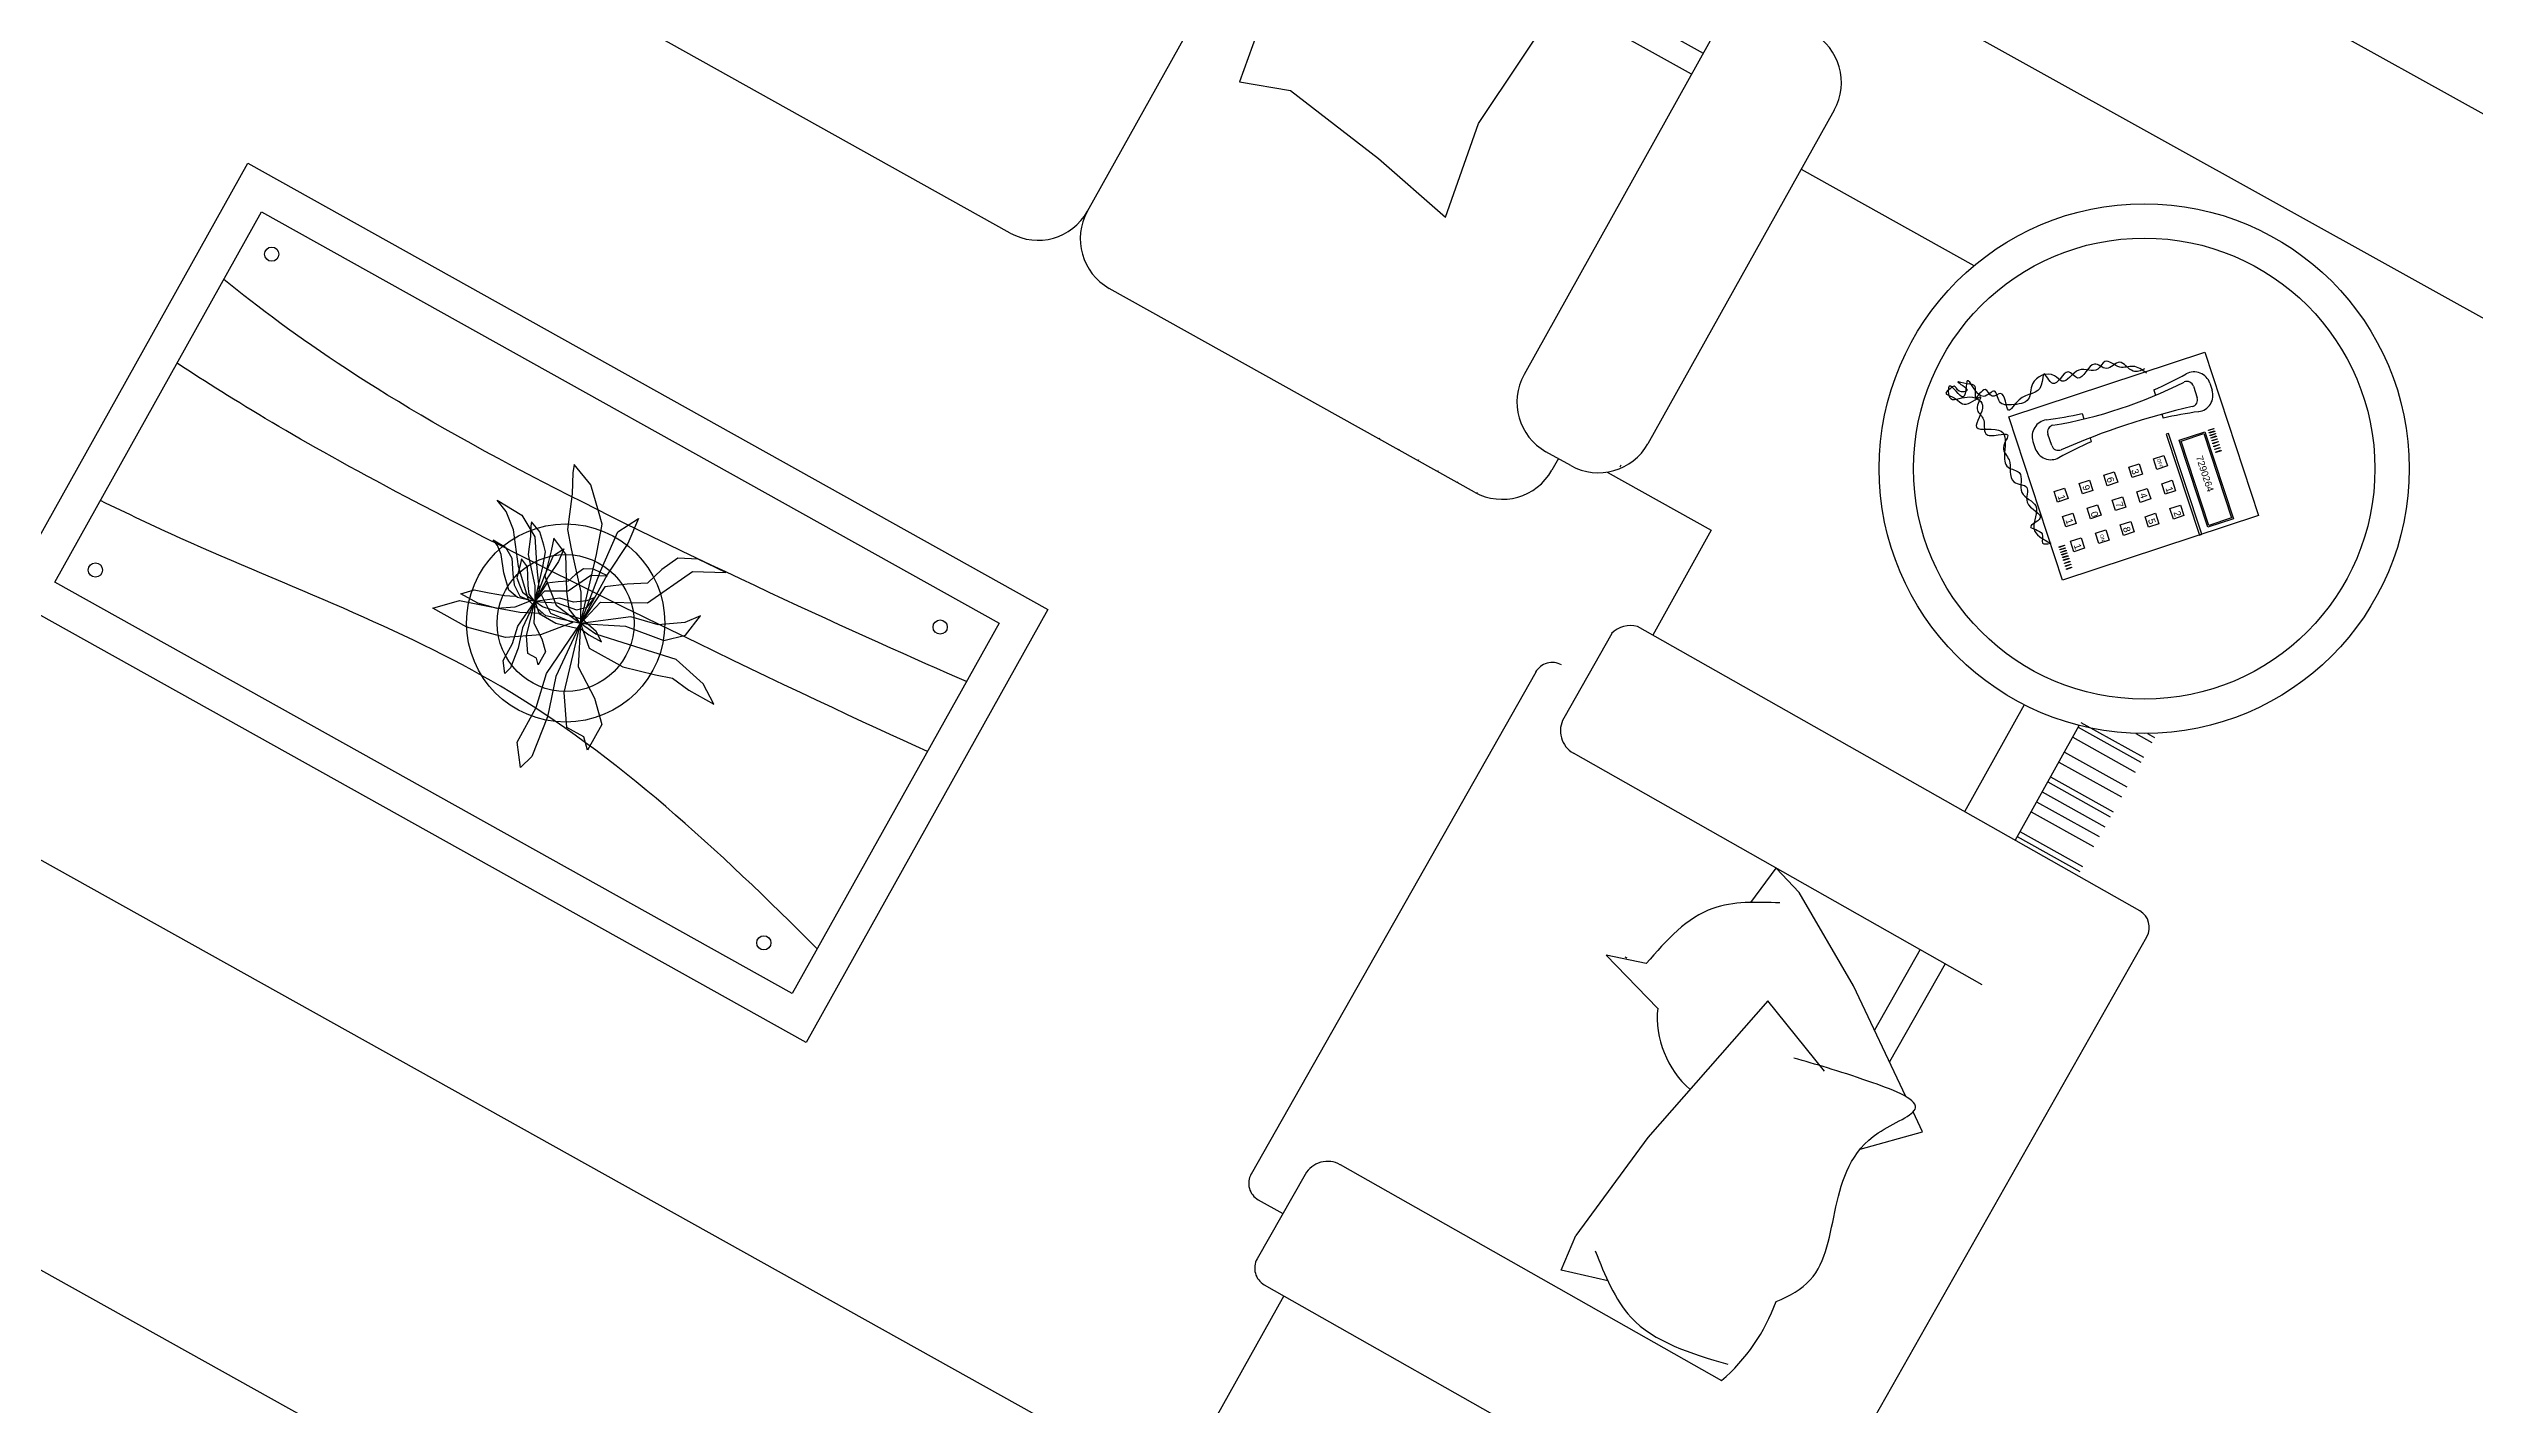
# Model space of a CAD drawing. Header units: millimetres. Extents: x 964 to 43707, y 588 to 33751.
# Drawn here: x 10868 to 13585, y 14949 to 16470 of the extents above; entities that cross this region are included whole.
import ezdxf

# ---------------------------------------------------------------- set-up
doc = ezdxf.new("R2010")
doc.units = ezdxf.units.MM
for name, color, linetype in [('1', 7, 'Continuous'), ('2D', 7, 'Continuous'), ('PUB_WINDW', 7, 'Continuous'), ('WALL', 255, 'Continuous')]:
    doc.layers.add(name, color=color, linetype=linetype)
doc.styles.add('DIM_FONT', font='SIMPLEX', dxfattribs={"width": 0.8})
doc.styles.get("Standard").update_dxf_attribs({"font": 'arial.ttf'})

# ---------------------------------------------------------------- blocks, each defined once
blk = doc.blocks.new('DH')
at = {"color": 7}
for p, q in [((-84, 144.9), (-66.3, 144.9)), ((-80.6, 168.9), (-70, 168.9)), ((-96.9, 88.5), (-88.5, 88.5)), ((-59.6, 88.5), (-53.7, 88.5)), ((-29.8, 88.9), (-29.8, 85.5)), ((124.4, 88.9), (-29.8, 88.9)), ((-29.8, 85.5), (124.4, 85.5)), ((124.4, 85.5), (124.4, 88.9)), ((-96.9, -21.3), (-88.5, -21.3)), ((-59.6, -21.3), (-53.7, -21.3)), ((-66.3, -77.7), (-84, -77.7)), ((-80.6, -101.7), (-70, -101.7))]:
    blk.add_line(p, q, dxfattribs=at)
for points in [[(-125.6, 176), (124.4, 176), (124.4, -124), (-125.6, -124)], [(-16.5, 153.7), (-15.7, 153.7), (-15.7, 145.6), (-16.5, 145.6)], [(-12.6, 153.7), (-11.8, 153.7), (-11.8, 145.6), (-12.6, 145.6)], [(-8.7, 153.7), (-7.9, 153.7), (-7.9, 145.6), (-8.7, 145.6)], [(-4.8, 153.7), (-4, 153.7), (-4, 145.6), (-4.8, 145.6)], [(-0.5, 153.7), (0.2, 153.7), (0.2, 145.6), (-0.5, 145.6)], [(3.6, 153.7), (4.3, 153.7), (4.3, 145.6), (3.6, 145.6)], [(8.2, 153.7), (8.9, 153.7), (8.9, 145.6), (8.2, 145.6)], [(12.6, 153.7), (13.4, 153.7), (13.4, 145.6), (12.6, 145.6)], [(17.1, 153.7), (17.8, 153.7), (17.8, 145.6), (17.1, 145.6)], [(-15.7, 139.7), (117.4, 139.7), (117.4, 100.8), (-15.7, 100.8)], [(-13.7, 137.7), (115.4, 137.7), (115.4, 102.8), (-13.7, 102.8)], [(-1.6, 72.7), (14.4, 72.7), (14.4, 56.7), (-1.6, 56.7)], [(36.4, 72.7), (52.4, 72.7), (52.4, 56.7), (36.4, 56.7)], [(74.4, 72.7), (90.4, 72.7), (90.4, 56.7), (74.4, 56.7)], [(-1.6, 34.7), (14.4, 34.7), (14.4, 18.7), (-1.6, 18.7)], [(36.4, 34.7), (52.4, 34.7), (52.4, 18.7), (36.4, 18.7)], [(74.4, 34.7), (90.4, 34.7), (90.4, 18.7), (74.4, 18.7)], [(-1.6, -3.3), (14.4, -3.3), (14.4, -19.3), (-1.6, -19.3)], [(36.4, -3.3), (52.4, -3.3), (52.4, -19.3), (36.4, -19.3)], [(74.4, -3.3), (90.4, -3.3), (90.4, -19.3), (74.4, -19.3)], [(-1.6, -41.3), (14.4, -41.3), (14.4, -57.3), (-1.6, -57.3)], [(36.4, -41.3), (52.4, -41.3), (52.4, -57.3), (36.4, -57.3)], [(74.4, -41.3), (90.4, -41.3), (90.4, -57.3), (74.4, -57.3)], [(-1.6, -79.3), (14.4, -79.3), (14.4, -95.3), (-1.6, -95.3)], [(36.4, -79.3), (52.4, -79.3), (52.4, -95.3), (36.4, -95.3)], [(74.4, -79.3), (90.4, -79.3), (90.4, -95.3), (74.4, -95.3)], [(77, -105.5), (77.7, -105.5), (77.7, -113.6), (77, -113.6)], [(80.9, -105.5), (81.6, -105.5), (81.6, -113.6), (80.9, -113.6)], [(84.8, -105.5), (85.5, -105.5), (85.5, -113.6), (84.8, -113.6)], [(88.7, -105.5), (89.4, -105.5), (89.4, -113.6), (88.7, -113.6)], [(92.9, -105.5), (93.7, -105.5), (93.7, -113.6), (92.9, -113.6)], [(97, -105.5), (97.7, -105.5), (97.7, -113.6), (97, -113.6)], [(101.6, -105.5), (102.4, -105.5), (102.4, -113.6), (101.6, -113.6)], [(106.1, -105.5), (106.8, -105.5), (106.8, -113.6), (106.1, -113.6)], [(110.5, -105.5), (111.3, -105.5), (111.3, -113.6), (110.5, -113.6)]]:
    blk.add_lwpolyline(points, close=True, dxfattribs=at)
for centre, radius, start, end in [((-80.6, 144.9), 24, 90, 190.5261), ((-84, 134.9), 10, 90, 185.3594), ((-70, 144.9), 24, 349.4739, 90), ((-66.3, 134.9), 10, 354.6406, 90), ((-693.7, 31), 599.6, 5.5076, 10.5261), ((-741.8, 33.6), 655.6, 351.1962, 8.8038), ((1013.2, 33.6), 1074.2, 174.6406, 185.3594), ((543.2, 31), 599.6, 169.4739, 174.4924), ((-693.7, 36.2), 599.6, 349.4739, 354.4924), ((543.2, 36.2), 599.6, 185.5076, 190.5261), ((-84, -67.7), 10, 174.6406, 270), ((-66.3, -67.7), 10, 270, 5.3594), ((-80.6, -77.7), 24, 169.4739, 270), ((-70, -77.7), 24, 270, 10.5261)]:
    blk.add_arc(centre, radius, start, end, dxfattribs=at)
for points in [[(-129.9, 85.4), (-132.1, 68.6), (-150.5, 53.9), (-148.1, 32.7), (-159.5, 18.6), (-147.8, -11.2), (-160.5, -21.6), (-151.5, -48.1), (-169, -55.6), (-154.5, -64.6), (-144.5, -102), (-135.1, -121.3), (-161.6, -124.5), (-161.6, -137.5), (-174.1, -144.2), (-166.9, -160.8), (-182.7, -156.7), (-190.3, -166.6), (-196.9, -178.5), (-180.9, -169.7), (-183.6, -180.5), (-192.8, -185.4), (-190.9, -192.1), (-186.8, -200.3), (-179.2, -193), (-162.5, -176.9), (-165.6, -154), (-151.2, -163.9), (-135.3, -160.2), (-112.5, -163.3), (-105.6, -146.9), (-101.4, -133.6), (-85.9, -145.3), (-66, -143.1), (-49, -146.9), (-33.6, -146.3), (-20, -131.2), (0.6, -137.4), (29, -127.1), (36.3, -144), (51.4, -131.2), (64, -134.8), (68, -123.8)], [(-123.2, 86.1), (-138.8, 70.5), (-143.8, 52), (-158.3, 33.9), (-151.1, 20.7), (-158.3, -5.9), (-150.6, -34.5), (-161.5, -42.1), (-160.4, -76.2), (-141, -89), (-140.9, -114.6), (-150.8, -129.8), (-167.8, -132.1), (-165.2, -149.1), (-194.3, -164.8), (-173.7, -177.8), (-194.9, -192.1), (-179.6, -196.7), (-171.9, -172.4), (-153.5, -154.9), (-126, -173), (-109.2, -140.8), (-77.8, -146.2), (-56.3, -147.7), (-43.8, -134.9), (-15.1, -140.1), (9.6, -127.1), (39.6, -140.1), (68.2, -123.2)]]:
    blk.add_spline(points, degree=3, dxfattribs=at)
at = {"color": 7, "attachment_point": 1}
for s, insert, char_height in [('7290264', (15, 125.9), 10), ('OFF', (0.3, 66.2), 5), ('1', (44, 69.8), 10), ('2', (81, 69.8), 10), ('3', (3.7, 30.7), 10), ('4', (40.7, 31.4), 10), ('5', (79.8, 31.2), 10), ('6', (3.7, -7.2), 10), ('7', (42.3, -6), 10), ('8', (79.8, -7.2), 10), ('9', (3.7, -44.2), 10), ('0', (44, -44.9), 10), ('ON', (78.9, -47.1), 5), ('1', (6.1, -82.7), 10), ('1', (42.5, -82.7), 10), ('1', (81, -82.7), 10)]:
    blk.add_mtext(s, dxfattribs=dict(at, insert=insert, char_height=char_height))
blk = doc.blocks.new('TREE042')
at = {"layer": '2D', "color": 0}
for p, q in [((-96, 1444), (-175, 1096)), ((27, 1631), (-96, 1444)), ((27, 1350), (27, 1631)), ((1, 1153), (27, 1350)), ((-1156, 1106), (-1138, 805)), ((-1007, 815), (-1156, 1106)), ((-665, 1096), (-534, 993)), ((-429, 1059), (-665, 1096)), ((-534, 993), (-385, 777)), ((-280, 899), (-429, 1059)), ((-175, 1096), (-78, 627)), ((53, 993), (1, 1153)), ((141, 674), (53, 993)), ((-1138, 805), (-1051, 627)), ((-525, 580), (-1007, 815)), ((-385, 777), (-324, 505)), ((-218, 505), (-280, 899)), ((545, 581), (736, 771)), ((736, 771), (1022, 771)), ((1022, 771), (926, 676)), ((-1051, 627), (-876, 542)), ((-876, 542), (-692, 486)), ((-692, 486), (-586, 317)), ((-306, 176), (-525, 580)), ((-324, 505), (-26, 105)), ((-26, 105), (-218, 505)), ((-78, 627), (-8, 289)), ((141, 298), (141, 674)), ((355, 295), (545, 581)), ((926, 486), (641, 295)), ((926, 676), (926, 486)), ((-586, 317), (-455, 139)), ((-26, 105), (141, 298)), ((641, 295), (-26, 105)), ((-26, 105), (355, 295)), ((-8, 289), (-26, 105)), ((544, 148), (929, 270)), ((929, 270), (1341, 326)), ((1490, 280), (1289, 129)), ((1341, 326), (1490, 280)), ((-1200, 101), (-937, 129)), ((-989, -11), (-1200, 101)), ((-569, 26), (-989, -11)), ((-937, 129), (-578, 101)), ((-26, 105), (-693, -86)), ((-578, 101), (-26, 105)), ((-26, 105), (-569, 26)), ((-455, 139), (-26, 105)), ((-26, 105), (-306, 176)), ((-297, -40), (-26, 105)), ((-26, 105), (-96, -58)), ((-69, -190), (-26, 105)), ((-26, 105), (544, 148)), ((561, 54), (-26, 105)), ((-26, 105), (71, -227)), ((1, 35), (260, -181)), ((27, -199), (1, 35)), ((903, 129), (561, 54)), ((1289, 129), (903, 129)), ((-979, -181), (-1074, -276)), ((-693, -86), (-979, -181)), ((-621, -331), (-297, -40)), ((-236, -162), (-551, -349)), ((-96, -58), (-236, -162)), ((-166, -312), (-69, -190)), ((-113, -406), (27, -199)), ((71, -227), (27, -443)), ((260, -181), (450, -467)), ((-1264, -467), (-1357, -706)), ((-1074, -276), (-1264, -467)), ((-1095, -584), (-770, -453)), ((-770, -453), (-621, -331)), ((-551, -349), (-630, -528)), ((-508, -490), (-262, -425)), ((-289, -528), (-113, -406)), ((-262, -425), (-166, -312)), ((27, -443), (-218, -697)), ((164, -467), (69, -276)), ((260, -753), (164, -467)), ((450, -467), (545, -848)), ((-1357, -706), (-1279, -678)), ((-1279, -678), (-1095, -584)), ((-674, -913), (-551, -697)), ((-630, -528), (-508, -490)), ((-551, -697), (-289, -528)), ((-218, -697), (-508, -913)), ((-683, -1194), (-674, -913)), ((-508, -913), (-630, -1063)), ((355, -1038), (260, -753)), ((545, -848), (545, -1229)), ((-630, -1063), (-683, -1194)), ((545, -1229), (355, -1038))]:
    blk.add_line(p, q, dxfattribs=at)
blk = doc.blocks.new('09花草2')
blk.add_blockref('TREE042', (169, 64))
blk = doc.blocks.new('09花草1')
at = {"xscale": 0.1, "yscale": 0.1, "zscale": 0.1}
blk.add_blockref('09花草2', (-0.3, -20.5), dxfattribs=at)
blk = doc.blocks.new('A$C4C8639FD')
for p, q in [((2384.3, 1084.7), (2384.3, 3069.2)), ((1754.8, 1743.3), (1754.8, 2345.5)), ((1827, 1671.1), (2384.3, 1671.1)), ((1754.8, 1066.6), (1754.8, 1598.9)), ((2353.8, 1084.7), (2353.8, 1282.6)), ((1755.8, 1205.9), (1754.8, 1205.9)), ((1755.8, 1177.4), (1754.8, 1177.4)), ((1755.8, 1148.9), (1754.8, 1148.9)), ((1755.8, 1120.4), (1754.8, 1120.4)), ((1755.8, 1091.9), (1754.8, 1091.9)), ((2402.4, 1084.7), (1916.1, 1084.7)), ((1755.8, 1063.4), (1754.9, 1063.4)), ((1843.9, 994.4), (1827, 994.4)), ((1843.9, 976.3), (1843.9, 1012.4)), ((1875.5, 920.9), (1872.6, 920.9)), ((2402.4, 904.1), (1916.1, 904.1)), ((834, 868), (833.8, 832.1)), ((1592.6, 887.1), (858.2, 891.9)), ((743.3, 808.6), (738.5, 71.9)), ((891.2, 831.8), (767.6, 832.6)), ((1682.5, 826.6), (1558.8, 827.4)), ((923.9, 798.7), (920.2, 241)), ((1521.9, 197.1), (1525.8, 794.8)), ((1701.6, 67.8), (1706.4, 802.4)), ((1331.2, 607.8), (1331.2, 610.7)), ((1522.5, 287.7), (1404.4, 288.5)), ((1522.2, 251.4), (1378.5, 252.3)), ((1708.3, 250.1), (1708.3, 159)), ((1715.5, 250.1), (1715.5, 159)), ((1744.5, 250.1), (1744.5, 159)), ((1759, 250.1), (1759, 159)), ((1773.4, 250.1), (1773.4, 159)), ((1787.9, 250.1), (1787.9, 159)), ((1795.2, 250.1), (1795.2, 159)), ((1816.9, 250.1), (1816.9, 159)), ((1831.4, 250.1), (1831.4, 159)), ((1853.1, 250.1), (1853.1, 159)), ((1867.6, 250.1), (1867.6, 159)), ((1874.8, 250.1), (1874.8, 159)), ((1896.5, 182.4), (1896.5, 159)), ((1903.7, 169.1), (1903.7, 159)), ((760.3, 49.9), (1677.4, 43.9))]:
    blk.add_line(p, q)
for points in [[(740.2, 324.1), (0.6, 324.1), (0.6, 3719.3), (625.6, 3719.3)], [(743.2, 780.1), (456.6, 780.1), (456.6, 3263.3), (1255.1, 3263.3)], [(2383.8, 1249.4), (2362.2, 1374.1), (2368.2, 1556.2), (2402.1, 1637.8), (2065.2, 1582.4), (2087, 1520.2), (2066, 1380.6), (2042.5, 1269.5), (2167.1, 1291.1), (2363.7, 1275.4), (2285, 1332.3)], [(1859.2, 931.9), (1859.1, 780.1)], [(2316.2, 904.1), (2316.2, 652.4)], [(1859.1, 780.1), (1706.2, 780.1)], [(1337.3, 583.5), (1321.8, 633.2), (1294.7, 543.3)], [(1469.7, 505.2), (1523.6, 498.2), (1511, 457.5)], [(960.6, 429.2), (943.6, 487.8), (991.3, 493.1)], [(1327.8, 318.8), (1370.9, 425.3), (1144.6, 473.7), (991.3, 493.1)], [(1350.2, 212.6), (1440.9, 339.5), (1511, 457.5)], [(1859.1, 324.1), (1703.3, 324.1)], [(1859.1, 324.1), (1703.3, 324.1)], [(1702.8, 250.1), (1870.3, 250.1)], [(1263.6, 230.7), (1321.2, 172.1), (1337.6, 195)]]:
    blk.add_lwpolyline(points)
for points in [[(728.6, 1468.1), (728.6, 2633.8), (1359.7, 2633.8), (1359.7, 1468.1)], [(774.2, 1513.7), (774.2, 2588.2), (1314.1, 2588.2), (1314.1, 1513.7)]]:
    blk.add_lwpolyline(points, close=True)
for centre, radius in [((813, 2550.7), 9.05), ((1273.4, 2550.7), 9.05), ((1045.7, 1995.3), 126.1), ((1045.7, 1995.3), 87.1), ((813, 1576.7), 9.05), ((1273.4, 1576.7), 9.05), ((2196.1, 337.2), 337.2), ((2196.1, 337.2), 293.5)]:
    blk.add_circle(centre, radius)
for centre, radius, start, end in [((1827, 1743.3), 72.2, 180, 270), ((1827, 1598.9), 72.2, 90, 180), ((1916.1, 1012.4), 72.2, 90, 180), ((1827, 1066.6), 72.2, 180, 270), ((1916.1, 976.3), 72.2, 180, 270), ((2402.4, 976.3), 72.2, 270, 0), ((858.1, 867.8), 24.1, 89.6268, 179.6268), ((1592.4, 863.1), 24.1, 359.6268, 89.6268), ((767.4, 808.5), 24.1, 89.6268, 179.6268), ((891, 798.9), 32.8, 359.6268, 89.6268), ((1558.6, 794.6), 32.8, 89.6268, 179.6268), ((1673.4, 793.7), 34.2, 14.7345, 74.5191), ((1344.4, 430.9), 122.8, 113.8353, 167.9172), ((1003.4, 472.8), 246.3, 250.2667, 278.974), ((1677.5, 68), 24.1, 269.6268, 359.6268)]:
    blk.add_arc(centre, radius, start, end)
for points, knots in [([(839.5, 1513.7), (887.7, 1684.3), (967.4, 2001.3), (907.7, 2363.9), (895.5, 2550.6), (893.3, 2588.2)], [62.797181, 62.797181, 62.797181, 62.797181, 466.187062, 810.899753, 897.81268, 897.81268, 897.81268, 897.81268]), ([(1127.2, 1513.7), (1112.5, 1681.5), (1077.4, 2281.5), (1087.5, 2500.9), (1093.6, 2588.2)], [434.159924, 434.159924, 434.159924, 434.159924, 712.305699, 912.826753, 912.826753, 912.826753, 912.826753]), ([(1229.1, 1513.7), (1215.7, 1647.5), (1168.2, 2240.7), (1196.5, 2475.4), (1215.7, 2588.2)], [465.173922, 465.173922, 465.173922, 465.173922, 671.678375, 925.568882, 925.568882, 925.568882, 925.568882]), ([(1487.4, 472.7), (1473.8, 499.2), (1442.5, 560), (1375.9, 575.8), (1337.3, 583.5)], [0, 0, 0, 0, 74.855295, 171.950844, 171.950844, 171.950844, 171.950844]), ([(986.2, 461.9), (965, 436), (913.6, 373.2), (931.5, 292.1), (942.1, 244.4)], [0, 0, 0, 0, 96.001916, 232.91804, 232.91804, 232.91804, 232.91804]), ([(1041.8, 229.5), (1056.5, 218), (1128.8, 173.4), (1237.7, 277.6), (1359.5, 169.1), (1341.2, 286.2), (1330.1, 332.9), (1323.5, 360.7)], [35.246764, 35.246764, 35.246764, 35.246764, 84.496003, 272.707192, 325.117522, 387.548439, 478.649473, 478.649473, 478.649473, 478.649473])]:
    blk.add_open_spline(points, degree=3, knots=knots)
for name, p, xscale, yscale, zscale, rotation in [('09花草1', (1072.4, 1974), 1.3001472, 1.3001472, 1.3001472, 180), ('09花草1', (1059.6, 2040.8), 0.6500736, 0.6500736, 0.6500736, 180), ('DH', (2175.1, 365.5), 0.8755199999999999, 0.8755199999999999, 0.8755199999999999, 227.3981574578485)]:
    blk.add_blockref(name, p, dxfattribs=dict(xscale=xscale, yscale=yscale, zscale=zscale, rotation=rotation))
blk = doc.blocks.new('_C0OGN')
at = {"xscale": -0.8800000000000003, "yscale": 0.8800000000000003, "zscale": 0.8800000000000001, "rotation": 0.09719861265583774}
blk.add_blockref('A$C4C8639FD', (955.3, -1755.9), dxfattribs=at)
at = {"style": 'DIM_FONT', "width": 0.8, "flags": 9}
for tag in ['YSIZE', 'XSIZE']:
    blk.add_attdef(tag, (0, 0), '', height=0.5, dxfattribs=at)
blk = doc.blocks.new('1T4F69')
at = {"layer": 'WALL'}
for p, q in [((13550.8, -18360.1), (9259.5, -15974.8)), ((13628.5, -18632), (9162.4, -16149.6))]:
    blk.add_line(p, q, dxfattribs=at)
at = {"layer": '1', "xscale": -1, "rotation": 60.93307614261384}
blk.add_blockref('_C0OGN', (10607.2, -18450.7), dxfattribs=at)

msp = doc.modelspace()

# ---------------------------------------------------------------- block references
at = {"layer": 'PUB_WINDW'}
msp.add_blockref('1T4F69', (854.1, 34305.5), dxfattribs=at)

doc.saveas('drawing.dxf')
